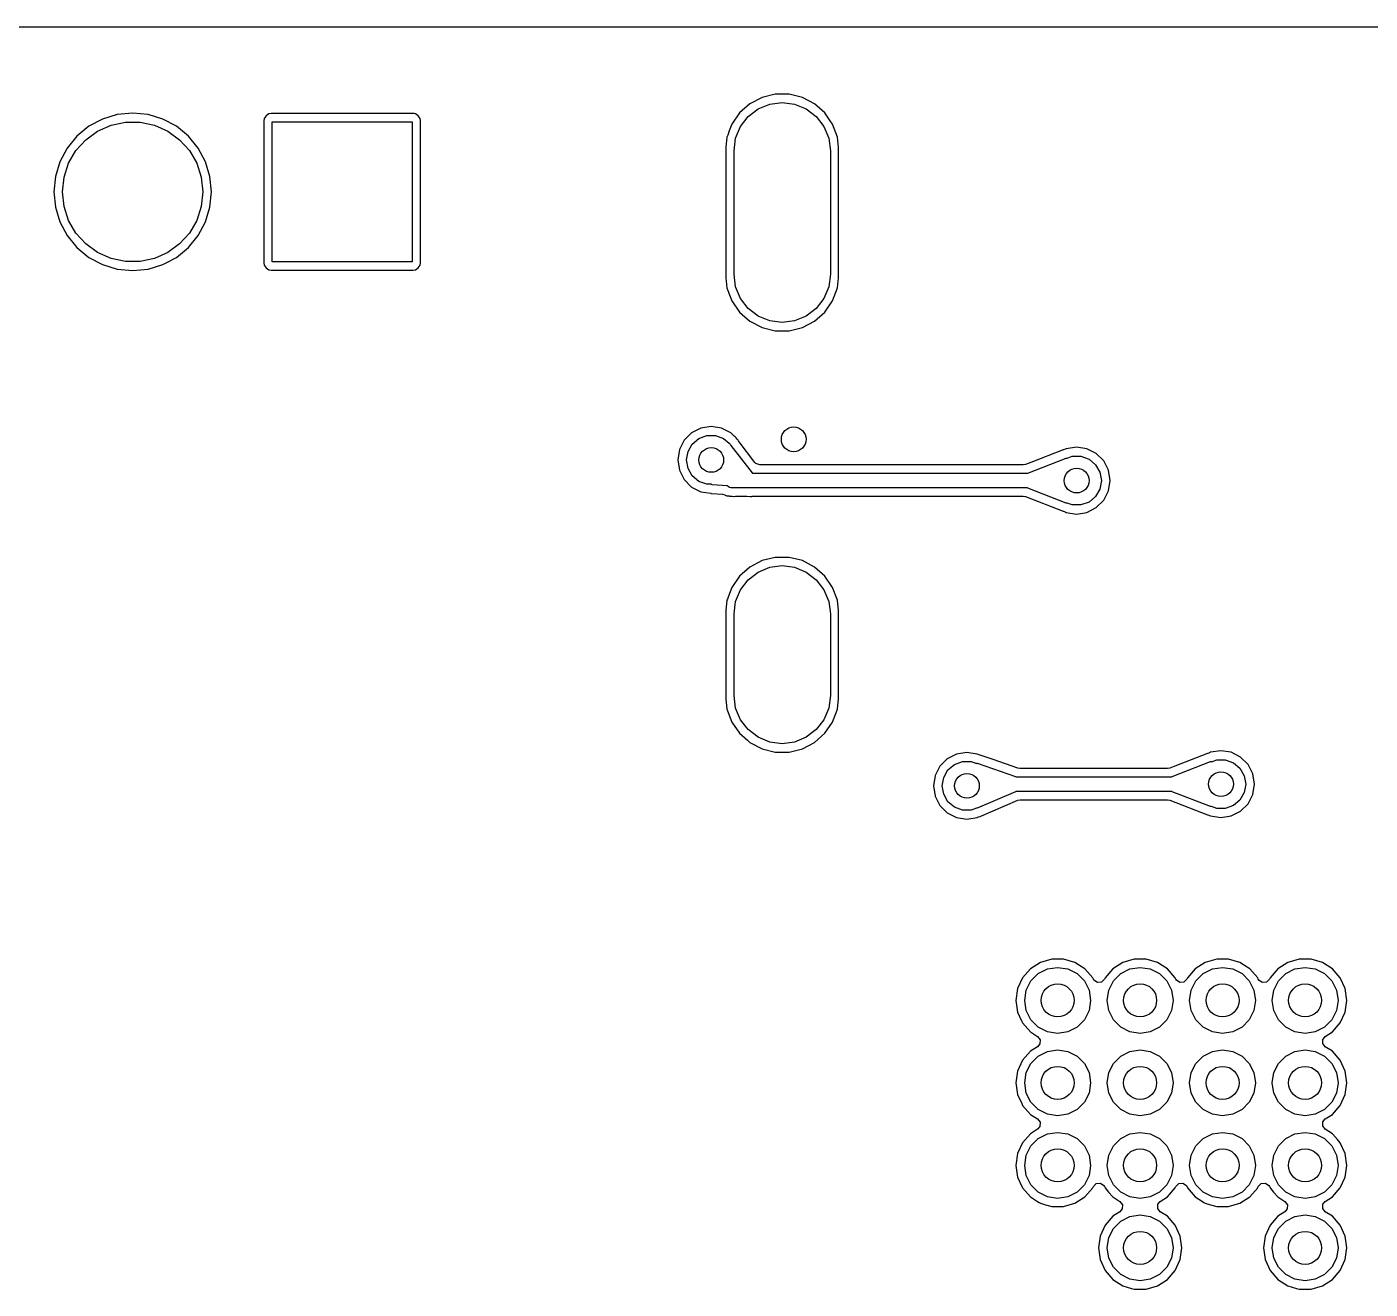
# Model space of a CAD drawing. Extents: x 107 to 211, y -135 to -72.
# Drawn here: x 182.7 to 198.99, y -86.8 to -71.5 of the extents above; entities that cross this region are included whole.
import ezdxf

# ---------------------------------------------------------------- set-up
doc = ezdxf.new("R2010")
doc.units = 0
doc.layers.add('BLACK', color=7, linetype='CONTINUOUS')

msp = doc.modelspace()

# ---------------------------------------------------------------- linework, layer by layer
at = {"layer": 'BLACK', "linetype": 'CONTINUOUS'}
for p, q in [((110.750911, -71.5005), (207.249089, -71.5005)), ((191.468185, -72.433763), (191.343727, -72.544022)), ((191.61541, -72.356494), (191.468185, -72.433763)), ((191.567896, -72.495468), (191.708794, -72.437106)), ((191.615412, -72.356493), (191.61541, -72.356494)), ((191.615415, -72.356492), (191.615412, -72.356493)), ((191.776858, -72.3167), (191.615415, -72.356492)), ((191.708794, -72.437106), (191.859996, -72.4172)), ((191.943134, -72.3167), (191.776858, -72.3167)), ((191.859996, -72.4172), (192.011198, -72.437106)), ((192.104577, -72.356492), (191.943134, -72.3167)), ((192.011198, -72.437106), (192.152096, -72.495468)), ((192.10458, -72.356493), (192.104577, -72.356492)), ((192.104581, -72.356494), (192.10458, -72.356493)), ((192.251806, -72.433763), (192.104581, -72.356494)), ((192.376264, -72.544022), (192.251806, -72.433763)), ((183.619494, -72.617605), (183.454382, -72.705859)), ((183.798667, -72.563253), (183.619494, -72.617605)), ((183.985, -72.544901), (183.798667, -72.563253)), ((184.171332, -72.563253), (183.985, -72.544901)), ((184.350505, -72.617605), (184.171332, -72.563253)), ((184.515617, -72.705859), (184.350505, -72.617605)), ((185.58033, -72.610788), (185.5745, -72.640102)), ((185.580331, -72.610786), (185.58033, -72.610788)), ((185.602542, -72.577543), (185.580331, -72.610786)), ((185.602545, -72.57754), (185.602542, -72.577543)), ((185.635784, -72.555331), (185.602545, -72.57754)), ((185.665102, -72.5495), (185.635784, -72.555331)), ((187.384897, -72.5495), (185.665102, -72.5495)), ((187.384899, -72.5495), (187.384897, -72.5495)), ((187.396559, -72.551819), (187.384899, -72.5495)), ((187.414211, -72.55533), (187.396559, -72.551819)), ((187.414213, -72.555331), (187.414211, -72.55533)), ((187.447456, -72.577542), (187.414213, -72.555331)), ((187.447459, -72.577545), (187.447456, -72.577542)), ((187.469668, -72.610784), (187.447459, -72.577545)), ((187.469668, -72.610786), (187.469668, -72.610784)), ((187.469669, -72.610787), (187.469668, -72.610786)), ((187.475499, -72.640102), (187.469669, -72.610787)), ((191.343727, -72.544022), (191.24927, -72.680867)), ((191.354064, -72.7093), (191.446904, -72.588308)), ((191.446904, -72.588308), (191.567896, -72.495468)), ((192.152096, -72.495468), (192.273088, -72.588308)), ((192.273088, -72.588308), (192.365928, -72.7093)), ((192.442582, -72.640101), (192.376264, -72.544022)), ((183.454373, -72.705865), (183.309643, -72.824643)), ((183.416239, -72.868327), (183.56, -72.763878)), ((183.454382, -72.705859), (183.454373, -72.705865)), ((183.56, -72.763878), (183.722336, -72.691602)), ((183.722336, -72.691602), (183.896151, -72.654656)), ((183.896151, -72.654656), (184.073849, -72.654656)), ((184.073849, -72.654656), (184.247664, -72.691602)), ((184.247664, -72.691602), (184.41, -72.763878)), ((184.41, -72.763878), (184.553761, -72.868327)), ((184.515622, -72.705862), (184.515617, -72.705859)), ((184.515625, -72.705864), (184.515622, -72.705862)), ((184.660357, -72.824643), (184.515625, -72.705864)), ((185.5745, -72.640102), (185.5745, -74.359897)), ((185.675, -74.35), (185.675, -72.65)), ((185.675, -72.65), (187.375, -72.65)), ((187.375, -72.65), (187.375, -74.35)), ((187.4755, -74.359899), (187.475499, -72.640102)), ((191.218631, -72.761657), (191.199776, -72.811376)), ((191.24927, -72.680867), (191.218631, -72.761657)), ((191.295702, -72.850198), (191.354064, -72.7093)), ((192.365928, -72.7093), (192.42429, -72.850198)), ((192.470721, -72.680867), (192.442582, -72.640101)), ((192.529683, -72.836337), (192.470721, -72.680867)), ((183.309643, -72.824643), (183.190865, -72.969373)), ((183.297336, -73.000383), (183.416239, -72.868327)), ((184.553761, -72.868327), (184.672664, -73.000383)), ((184.779136, -72.969375), (184.660357, -72.824643)), ((191.190307, -72.836346), (191.175296, -72.959974)), ((191.175296, -72.959974), (191.175296, -74.541425)), ((191.19031, -72.836335), (191.190307, -72.836346)), ((191.199776, -72.811376), (191.19031, -72.836335)), ((191.275796, -73.0014), (191.295702, -72.850198)), ((192.42429, -72.850198), (192.444196, -73.0014)), ((192.544696, -72.959982), (192.529683, -72.836337)), ((192.544696, -74.541418), (192.544696, -72.959982)), ((183.190859, -72.969382), (183.102605, -73.134494)), ((183.190865, -72.969373), (183.190859, -72.969382)), ((183.208486, -73.154274), (183.297336, -73.000383)), ((184.672664, -73.000383), (184.761514, -73.154274)), ((184.779138, -72.96938), (184.779136, -72.969375)), ((184.77914, -72.969382), (184.779138, -72.96938)), ((184.867394, -73.134494), (184.77914, -72.969382)), ((191.275796, -74.5), (191.275796, -73.0014)), ((192.444196, -73.0014), (192.444196, -74.5)), ((183.102605, -73.134494), (183.048253, -73.313667)), ((183.153575, -73.323275), (183.208486, -73.154274)), ((184.761514, -73.154274), (184.816425, -73.323275)), ((184.867394, -73.134496), (184.867394, -73.134494)), ((184.867396, -73.134499), (184.867394, -73.134496)), ((184.921747, -73.313669), (184.867396, -73.134499)), ((183.048253, -73.313667), (183.029901, -73.5)), ((183.135, -73.5), (183.153575, -73.323275)), ((184.816425, -73.323275), (184.835, -73.5)), ((184.940099, -73.5), (184.921747, -73.313669)), ((183.029901, -73.5), (183.048253, -73.686332)), ((183.153575, -73.676725), (183.135, -73.5)), ((184.835, -73.5), (184.816425, -73.676725)), ((184.921747, -73.686331), (184.940099, -73.5)), ((183.048253, -73.686332), (183.102605, -73.865505)), ((183.208486, -73.845726), (183.153575, -73.676725)), ((184.816425, -73.676725), (184.761514, -73.845726)), ((184.867396, -73.865501), (184.921747, -73.686331)), ((183.102605, -73.865505), (183.190859, -74.030617)), ((183.297336, -73.999617), (183.208486, -73.845726)), ((184.761514, -73.845726), (184.672664, -73.999617)), ((184.779136, -74.030625), (184.867396, -73.865501)), ((183.190859, -74.030617), (183.190862, -74.030622)), ((183.190862, -74.030622), (183.190864, -74.030625)), ((183.190864, -74.030625), (183.309643, -74.175357)), ((183.416239, -74.131673), (183.297336, -73.999617)), ((184.672664, -73.999617), (184.553761, -74.131673)), ((184.660357, -74.175357), (184.779136, -74.030625)), ((183.309643, -74.175357), (183.454375, -74.294136)), ((183.56, -74.236122), (183.416239, -74.131673)), ((183.722336, -74.308398), (183.56, -74.236122)), ((184.41, -74.236122), (184.247664, -74.308398)), ((184.553761, -74.131673), (184.41, -74.236122)), ((184.515625, -74.294136), (184.660357, -74.175357)), ((183.454375, -74.294136), (183.45438, -74.294138)), ((183.45438, -74.294138), (183.454382, -74.29414)), ((183.454382, -74.29414), (183.619494, -74.382394)), ((183.619494, -74.382394), (183.619496, -74.382394)), ((183.619496, -74.382394), (183.619499, -74.382396)), ((183.619499, -74.382396), (183.798669, -74.436747)), ((183.896151, -74.345344), (183.722336, -74.308398)), ((184.073849, -74.345344), (183.896151, -74.345344)), ((184.247664, -74.308398), (184.073849, -74.345344)), ((184.171331, -74.436747), (184.350501, -74.382396)), ((184.350501, -74.382396), (184.392594, -74.359897)), ((184.392594, -74.359897), (184.515625, -74.294136)), ((185.5745, -74.359897), (185.580331, -74.389215)), ((185.580331, -74.389215), (185.60254, -74.422454)), ((185.60254, -74.422454), (185.602542, -74.422456)), ((185.602542, -74.422456), (185.602543, -74.422457)), ((185.602543, -74.422457), (185.635787, -74.444669)), ((187.375, -74.35), (185.675, -74.35)), ((187.414215, -74.444668), (187.447454, -74.422459)), ((187.447453, -74.422459), (187.447457, -74.422457)), ((187.447454, -74.422459), (187.447453, -74.422459)), ((187.447457, -74.422457), (187.469669, -74.389213)), ((187.469669, -74.389213), (187.4755, -74.359899)), ((183.798669, -74.436747), (183.985, -74.455099)), ((183.985, -74.455099), (184.171331, -74.436747)), ((185.635787, -74.444669), (185.665101, -74.4505)), ((185.665101, -74.4505), (187.384898, -74.450499)), ((187.384898, -74.450499), (187.414213, -74.444669)), ((187.414213, -74.444669), (187.414214, -74.444668)), ((187.414214, -74.444668), (187.414215, -74.444668)), ((191.175296, -74.541425), (191.190307, -74.665053)), ((191.295702, -74.651202), (191.275796, -74.5)), ((192.444196, -74.5), (192.42429, -74.651202)), ((192.529683, -74.665063), (192.544695, -74.541425)), ((192.544695, -74.541425), (192.544696, -74.541418)), ((191.190307, -74.665053), (191.190308, -74.665058)), ((191.190308, -74.665058), (191.190309, -74.665063)), ((191.190309, -74.665063), (191.202246, -74.696537)), ((191.202246, -74.696537), (191.24927, -74.820532)), ((191.354064, -74.7921), (191.295702, -74.651202)), ((192.42429, -74.651202), (192.365928, -74.7921)), ((192.470721, -74.820533), (192.529683, -74.665063)), ((191.24927, -74.820532), (191.343727, -74.957377)), ((191.446904, -74.913092), (191.354064, -74.7921)), ((191.567896, -75.005932), (191.446904, -74.913092)), ((192.273088, -74.913092), (192.152096, -75.005932)), ((192.365928, -74.7921), (192.273088, -74.913092)), ((192.376266, -74.957375), (192.470721, -74.820533)), ((191.343727, -74.957377), (191.466056, -75.06575)), ((191.466056, -75.06575), (191.468185, -75.067636)), ((191.468185, -75.067636), (191.615415, -75.144908)), ((191.708794, -75.064294), (191.567896, -75.005932)), ((191.859996, -75.0842), (191.708794, -75.064294)), ((192.011198, -75.064294), (191.859996, -75.0842)), ((192.152096, -75.005932), (192.011198, -75.064294)), ((192.104577, -75.144908), (192.251807, -75.067636)), ((192.251807, -75.067636), (192.376266, -74.957375)), ((191.615415, -75.144908), (191.776858, -75.1847)), ((191.776858, -75.1847), (191.776862, -75.1847)), ((191.776862, -75.1847), (191.94313, -75.1847)), ((191.94313, -75.1847), (191.943134, -75.1847)), ((191.943134, -75.1847), (192.104577, -75.144908)), ((190.874698, -76.364353), (190.761656, -76.421951)), ((191, -76.344508), (190.874698, -76.364353)), ((191.125301, -76.364353), (191, -76.344508)), ((191.125302, -76.364353), (191.125301, -76.364353)), ((191.125304, -76.364354), (191.125302, -76.364353)), ((191.238342, -76.42195), (191.125304, -76.364354)), ((190.671951, -76.511656), (190.614353, -76.624698)), ((190.761656, -76.421951), (190.671951, -76.511656)), ((190.770187, -76.557164), (190.85, -76.490192)), ((190.85, -76.490192), (190.947906, -76.454558)), ((190.947906, -76.454558), (191.052094, -76.454558)), ((191.052094, -76.454558), (191.15, -76.490192)), ((191.15, -76.490192), (191.216986, -76.546401)), ((191.216986, -76.546401), (191.219212, -76.547329)), ((191.238343, -76.421951), (191.238342, -76.42195)), ((191.279003, -76.462611), (191.238343, -76.421951)), ((191.288055, -76.470313), (191.279003, -76.462611)), ((191.296815, -76.476628), (191.288055, -76.470313)), ((191.298761, -76.478031), (191.296815, -76.476628)), ((191.300912, -76.480501), (191.298761, -76.478031)), ((191.3031, -76.483185), (191.300912, -76.480501)), ((191.312853, -76.495989), (191.3031, -76.483185)), ((191.316124, -76.499731), (191.312853, -76.495989)), ((191.328048, -76.511656), (191.316124, -76.499731)), ((191.32805, -76.511658), (191.328048, -76.511656)), ((191.331608, -76.518642), (191.32805, -76.511658)), ((191.338673, -76.529884), (191.331608, -76.518642)), ((191.530302, -76.781442), (191.338673, -76.529884)), ((190.614353, -76.624698), (190.594508, -76.75)), ((190.7, -76.75), (190.718092, -76.647394)), ((190.718092, -76.647394), (190.770187, -76.557164)), ((191.219212, -76.547329), (191.220226, -76.548493)), ((191.220226, -76.548493), (191.221548, -76.550229)), ((191.221548, -76.550229), (191.229813, -76.557164)), ((191.229813, -76.557164), (191.239148, -76.573333)), ((191.239148, -76.573333), (191.494054, -76.907958)), ((195.266398, -76.628606), (194.875084, -76.780442)), ((195.2664, -76.628605), (195.266398, -76.628606)), ((195.266402, -76.628605), (195.2664, -76.628605)), ((195.271237, -76.627756), (195.266402, -76.628605)), ((195.292025, -76.620808), (195.271237, -76.627756)), ((195.304692, -76.614354), (195.292025, -76.620808)), ((195.429998, -76.594508), (195.304692, -76.614354)), ((195.314113, -76.727775), (195.377904, -76.704558)), ((195.377904, -76.704558), (195.482092, -76.704558)), ((195.555299, -76.614353), (195.429998, -76.594508)), ((195.482092, -76.704558), (195.579998, -76.740192)), ((195.5553, -76.614353), (195.555299, -76.614353)), ((195.555302, -76.614354), (195.5553, -76.614353)), ((195.66834, -76.67195), (195.555302, -76.614354)), ((195.758048, -76.761658), (195.66834, -76.67195)), ((190.594508, -76.75), (190.614353, -76.875301)), ((190.718092, -76.852606), (190.7, -76.75)), ((190.770187, -76.942836), (190.718092, -76.852606)), ((191.541602, -76.793287), (191.530302, -76.781442)), ((191.589168, -76.8106), (191.541602, -76.793287)), ((194.783506, -76.8106), (191.589168, -76.8106)), ((194.810275, -76.805589), (194.783506, -76.8106)), ((194.875084, -76.780442), (194.810275, -76.805589)), ((194.837464, -76.908202), (195.304561, -76.726961)), ((195.304561, -76.726961), (195.313513, -76.727163)), ((195.313513, -76.727163), (195.314113, -76.727775)), ((195.579998, -76.740192), (195.659811, -76.807164)), ((195.659811, -76.807164), (195.711906, -76.897394)), ((195.815644, -76.874696), (195.758048, -76.761658)), ((190.614353, -76.875301), (190.614353, -76.875302)), ((190.614353, -76.875302), (190.614354, -76.875304)), ((190.614354, -76.875304), (190.67195, -76.988342)), ((190.67195, -76.988342), (190.761658, -77.07805)), ((190.85, -77.009808), (190.770187, -76.942836)), ((190.947906, -77.045442), (190.85, -77.009808)), ((191.494054, -76.907958), (191.495114, -76.9111)), ((191.495114, -76.9111), (194.833316, -76.9111)), ((194.833316, -76.9111), (194.833425, -76.910837)), ((194.833425, -76.910837), (194.837464, -76.908202)), ((195.711906, -76.897394), (195.729998, -77)), ((195.729998, -77), (195.711906, -77.102606)), ((195.83549, -77), (195.815644, -76.874696)), ((195.815644, -77.125304), (195.83549, -77)), ((190.761658, -77.07805), (190.874696, -77.135646)), ((190.874696, -77.135646), (190.992942, -77.154374)), ((191.002274, -77.045442), (190.947906, -77.045442)), ((190.992942, -77.154374), (190.999318, -77.155384)), ((190.999318, -77.155384), (191.000927, -77.155737)), ((191.000927, -77.155737), (191.002503, -77.156018)), ((191.00277, -77.04678), (191.002274, -77.045442)), ((191.002503, -77.156018), (191.002509, -77.15602)), ((191.002509, -77.15602), (191.136442, -77.166514)), ((191.01075, -77.050842), (191.00277, -77.04678)), ((191.19178, -77.065026), (191.01075, -77.050842)), ((191.136442, -77.166514), (191.16277, -77.173617)), ((191.16277, -77.173617), (191.169822, -77.177013)), ((191.169822, -77.177013), (191.181527, -77.18186)), ((191.181527, -77.18186), (191.185833, -77.183367)), ((191.185833, -77.183367), (191.185836, -77.183369)), ((191.185836, -77.183369), (191.216162, -77.186785)), ((191.204725, -77.071062), (191.19178, -77.065026)), ((191.219594, -77.083539), (191.204725, -77.071062)), ((191.216162, -77.186785), (191.220241, -77.187478)), ((191.23871, -77.086909), (191.219594, -77.083539)), ((191.220241, -77.187478), (191.226709, -77.188955)), ((191.226709, -77.188955), (191.228658, -77.1894)), ((191.228658, -77.1894), (191.228659, -77.1894)), ((191.228659, -77.1894), (191.237283, -77.1894)), ((191.237283, -77.1894), (191.241428, -77.189633)), ((191.242252, -77.088561), (191.23871, -77.086909)), ((191.241428, -77.189633), (191.252598, -77.190891)), ((191.244563, -77.087941), (191.242252, -77.088561)), ((191.25, -77.0889), (191.244563, -77.087941)), ((194.834435, -77.0889), (191.25, -77.0889)), ((191.252598, -77.190891), (191.271751, -77.193049)), ((191.271751, -77.193049), (191.271756, -77.193047)), ((191.271756, -77.193047), (191.276288, -77.192537)), ((191.276288, -77.192537), (191.294752, -77.1894)), ((191.294752, -77.1894), (191.427062, -77.1894)), ((191.427062, -77.1894), (191.429953, -77.189513)), ((191.429953, -77.189513), (191.477634, -77.193249)), ((191.477634, -77.193249), (191.480595, -77.193365)), ((191.480595, -77.193365), (191.492737, -77.191196)), ((191.492737, -77.191196), (191.496351, -77.190552)), ((191.496351, -77.190552), (191.509356, -77.1894)), ((191.509356, -77.1894), (194.78351, -77.1894)), ((194.78351, -77.1894), (194.810277, -77.19441)), ((194.810277, -77.19441), (195.266397, -77.371393)), ((194.837466, -77.091797), (194.834435, -77.0889)), ((195.304561, -77.273038), (194.837466, -77.091797)), ((195.659811, -77.192836), (195.579998, -77.259808)), ((195.711906, -77.102606), (195.659811, -77.192836)), ((195.758048, -77.238342), (195.815644, -77.125304)), ((195.313237, -77.272953), (195.304561, -77.273038)), ((195.314008, -77.272186), (195.313237, -77.272953)), ((195.377904, -77.295442), (195.314008, -77.272186)), ((195.482092, -77.295442), (195.377904, -77.295442)), ((195.579998, -77.259808), (195.482092, -77.295442)), ((195.555302, -77.385646), (195.66834, -77.32805)), ((195.66834, -77.32805), (195.758048, -77.238342)), ((195.266397, -77.371393), (195.2664, -77.371393)), ((195.2664, -77.371393), (195.266404, -77.371395)), ((195.266404, -77.371395), (195.271787, -77.372375)), ((195.271787, -77.372375), (195.292132, -77.379245)), ((195.292132, -77.379245), (195.304694, -77.385646)), ((195.304694, -77.385646), (195.429998, -77.405492)), ((195.429998, -77.405492), (195.555302, -77.385646)), ((191.61541, -77.970494), (191.468185, -78.047763)), ((191.615412, -77.970493), (191.61541, -77.970494)), ((191.615415, -77.970492), (191.615412, -77.970493)), ((191.776858, -77.9307), (191.615415, -77.970492)), ((191.943134, -77.9307), (191.776858, -77.9307)), ((192.104577, -77.970492), (191.943134, -77.9307)), ((192.10458, -77.970493), (192.104577, -77.970492)), ((192.104581, -77.970494), (192.10458, -77.970493)), ((192.251806, -78.047763), (192.104581, -77.970494)), ((191.343727, -78.158022), (191.24927, -78.294867)), ((191.468185, -78.047763), (191.343727, -78.158022)), ((191.446904, -78.202308), (191.567896, -78.109468)), ((191.567896, -78.109468), (191.708794, -78.051106)), ((191.708794, -78.051106), (191.859996, -78.0312)), ((191.859996, -78.0312), (192.011198, -78.051106)), ((192.011198, -78.051106), (192.152096, -78.109468)), ((192.152096, -78.109468), (192.273088, -78.202308)), ((192.376264, -78.158022), (192.251806, -78.047763)), ((192.376266, -78.158025), (192.376264, -78.158022)), ((192.470721, -78.294867), (192.376266, -78.158025)), ((191.24927, -78.294867), (191.20932, -78.400209)), ((191.295702, -78.464198), (191.354064, -78.3233)), ((191.354064, -78.3233), (191.446904, -78.202308)), ((192.273088, -78.202308), (192.365928, -78.3233)), ((192.365928, -78.3233), (192.42429, -78.464198)), ((192.529683, -78.450337), (192.470721, -78.294867)), ((191.190307, -78.450346), (191.175296, -78.573974)), ((191.19031, -78.450335), (191.190307, -78.450346)), ((191.195161, -78.437545), (191.19031, -78.450335)), ((191.20932, -78.400209), (191.195161, -78.437545)), ((191.275796, -78.6154), (191.295702, -78.464198)), ((192.42429, -78.464198), (192.444196, -78.6154)), ((192.544696, -78.573982), (192.529683, -78.450337)), ((191.175296, -78.573974), (191.175296, -79.647425)), ((191.275796, -79.606), (191.275796, -78.6154)), ((192.444196, -78.6154), (192.444196, -79.606)), ((192.544696, -79.647418), (192.544696, -78.573982)), ((191.295702, -79.757202), (191.275796, -79.606)), ((192.444196, -79.606), (192.42429, -79.757202)), ((191.175296, -79.647425), (191.190307, -79.771053)), ((191.190307, -79.771053), (191.190308, -79.771058)), ((191.190308, -79.771058), (191.190309, -79.771063)), ((191.190309, -79.771063), (191.205649, -79.811511)), ((191.354064, -79.8981), (191.295702, -79.757202)), ((192.42429, -79.757202), (192.365928, -79.8981)), ((192.470721, -79.926533), (192.529683, -79.771063)), ((192.529683, -79.771063), (192.544695, -79.647425)), ((192.544695, -79.647425), (192.544696, -79.647418)), ((191.205649, -79.811511), (191.24927, -79.926532)), ((191.24927, -79.926532), (191.343727, -80.063377)), ((191.446904, -80.019092), (191.354064, -79.8981)), ((192.365928, -79.8981), (192.273088, -80.019092)), ((192.376266, -80.063375), (192.470721, -79.926533)), ((191.343727, -80.063377), (191.437542, -80.146489)), ((191.567896, -80.111932), (191.446904, -80.019092)), ((191.708794, -80.170294), (191.567896, -80.111932)), ((192.152096, -80.111932), (192.011198, -80.170294)), ((192.273088, -80.019092), (192.152096, -80.111932)), ((192.251807, -80.173636), (192.376266, -80.063375)), ((191.437542, -80.146489), (191.468185, -80.173636)), ((191.468185, -80.173636), (191.615415, -80.250908)), ((191.615415, -80.250908), (191.776858, -80.2907)), ((191.859996, -80.1902), (191.708794, -80.170294)), ((191.776858, -80.2907), (191.776862, -80.2907)), ((191.776862, -80.2907), (191.94313, -80.2907)), ((192.011198, -80.170294), (191.859996, -80.1902)), ((191.94313, -80.2907), (191.943134, -80.2907)), ((191.943134, -80.2907), (192.104577, -80.250908)), ((192.104577, -80.250908), (192.251807, -80.173636)), ((197.179998, -80.273908), (197.054692, -80.293754)), ((197.305299, -80.293753), (197.179998, -80.273908)), ((193.861656, -80.371951), (193.771951, -80.461656)), ((193.974698, -80.314353), (193.861656, -80.371951)), ((193.870187, -80.507164), (193.95, -80.440192)), ((193.95, -80.440192), (194.047906, -80.404558)), ((194.1, -80.294508), (193.974698, -80.314353)), ((194.047906, -80.404558), (194.152094, -80.404558)), ((194.225303, -80.314353), (194.1, -80.294508)), ((194.152094, -80.404558), (194.215832, -80.427756)), ((194.215832, -80.427756), (194.216911, -80.426685)), ((194.216911, -80.426685), (194.225203, -80.42646)), ((194.225203, -80.42646), (194.688052, -80.587764)), ((194.234825, -80.319205), (194.225303, -80.314353)), ((194.257049, -80.32639), (194.234825, -80.319205)), ((194.259913, -80.326835), (194.257049, -80.32639)), ((194.259926, -80.326838), (194.259913, -80.326835)), ((194.417864, -80.38188), (194.259926, -80.326838)), ((194.716277, -80.485878), (194.417864, -80.38188)), ((196.587464, -80.587602), (197.054561, -80.406361)), ((197.016398, -80.308006), (196.620409, -80.461656)), ((197.0164, -80.308005), (197.016398, -80.308006)), ((197.016402, -80.308005), (197.0164, -80.308005)), ((197.021237, -80.307156), (197.016402, -80.308005)), ((197.042025, -80.300208), (197.021237, -80.307156)), ((197.054692, -80.293754), (197.042025, -80.300208)), ((197.054561, -80.406361), (197.063513, -80.406563)), ((197.063513, -80.406563), (197.064113, -80.407175)), ((197.064113, -80.407175), (197.127904, -80.383958)), ((197.127904, -80.383958), (197.232092, -80.383958)), ((197.232092, -80.383958), (197.329998, -80.419592)), ((197.3053, -80.293753), (197.305299, -80.293753)), ((197.305302, -80.293754), (197.3053, -80.293753)), ((197.41834, -80.35135), (197.305302, -80.293754)), ((197.329998, -80.419592), (197.409811, -80.486564)), ((197.508048, -80.441058), (197.41834, -80.35135)), ((197.565644, -80.554096), (197.508048, -80.441058)), ((193.714353, -80.574698), (193.694508, -80.7)), ((193.771951, -80.461656), (193.714353, -80.574698)), ((193.8, -80.7), (193.818092, -80.597394)), ((193.818092, -80.597394), (193.870187, -80.507164)), ((194.688052, -80.587764), (194.691122, -80.5905)), ((194.691122, -80.5905), (196.583316, -80.5905)), ((194.74063, -80.49), (194.716277, -80.485878)), ((196.533506, -80.49), (194.74063, -80.49)), ((196.560275, -80.484989), (196.533506, -80.49)), ((196.620409, -80.461656), (196.560275, -80.484989)), ((196.583316, -80.5905), (196.583425, -80.590237)), ((196.583425, -80.590237), (196.587464, -80.587602)), ((197.409811, -80.486564), (197.461906, -80.576794)), ((197.461906, -80.576794), (197.479998, -80.6794)), ((197.58549, -80.6794), (197.565644, -80.554096)), ((193.694508, -80.7), (193.714353, -80.825301)), ((193.818092, -80.802606), (193.8, -80.7)), ((194.688861, -80.771356), (194.225686, -80.972439)), ((194.692475, -80.768897), (194.688861, -80.771356)), ((194.692722, -80.7683), (194.692475, -80.768897)), ((196.584435, -80.7683), (194.692722, -80.7683)), ((196.587466, -80.771197), (196.584435, -80.7683)), ((197.054561, -80.952438), (196.587466, -80.771197)), ((197.479998, -80.6794), (197.461906, -80.782006)), ((197.565644, -80.804704), (197.58549, -80.6794)), ((193.714353, -80.825301), (193.714353, -80.825302)), ((193.714353, -80.825302), (193.714354, -80.825304)), ((193.714354, -80.825304), (193.77195, -80.938342)), ((193.77195, -80.938342), (193.861658, -81.02805)), ((193.870187, -80.892836), (193.818092, -80.802606)), ((193.95, -80.959808), (193.870187, -80.892836)), ((194.267699, -81.069213), (194.715232, -80.874921)), ((194.715232, -80.874921), (194.744701, -80.8688)), ((194.744701, -80.8688), (196.53351, -80.8688)), ((196.53351, -80.8688), (196.560277, -80.87381)), ((196.560277, -80.87381), (197.016397, -81.050793)), ((197.329998, -80.939208), (197.232092, -80.974842)), ((197.409811, -80.872236), (197.329998, -80.939208)), ((197.461906, -80.782006), (197.409811, -80.872236)), ((197.41834, -81.00745), (197.508048, -80.917742)), ((197.508048, -80.917742), (197.565644, -80.804704)), ((193.861658, -81.02805), (193.974696, -81.085646)), ((194.047906, -80.995442), (193.95, -80.959808)), ((193.974696, -81.085646), (194.1, -81.105492)), ((194.152094, -80.995442), (194.047906, -80.995442)), ((194.1, -81.105492), (194.225304, -81.085646)), ((194.216226, -80.9721), (194.152094, -80.995442)), ((194.216733, -80.97259), (194.216226, -80.9721)), ((194.225686, -80.972439), (194.216733, -80.97259)), ((194.225304, -81.085646), (194.241503, -81.07739)), ((194.241503, -81.07739), (194.259446, -81.070999)), ((194.259446, -81.070999), (194.267699, -81.069213)), ((197.016397, -81.050793), (197.0164, -81.050793)), ((197.0164, -81.050793), (197.016404, -81.050795)), ((197.016404, -81.050795), (197.021787, -81.051775)), ((197.021787, -81.051775), (197.042132, -81.058645)), ((197.042132, -81.058645), (197.054694, -81.065046)), ((197.063237, -80.952353), (197.054561, -80.952438)), ((197.054694, -81.065046), (197.179998, -81.084892)), ((197.064008, -80.951586), (197.063237, -80.952353)), ((197.127904, -80.974842), (197.064008, -80.951586)), ((197.232092, -80.974842), (197.127904, -80.974842)), ((197.179998, -81.084892), (197.305302, -81.065046)), ((197.305302, -81.065046), (197.41834, -81.00745)), ((194.989945, -82.840047), (194.868875, -82.917855)), ((194.989949, -82.840046), (194.989945, -82.840047)), ((195.128036, -82.7995), (194.989949, -82.840046)), ((195.128039, -82.7995), (195.128036, -82.7995)), ((195.271961, -82.7995), (195.128039, -82.7995)), ((195.271964, -82.7995), (195.271961, -82.7995)), ((195.41005, -82.840046), (195.271964, -82.7995)), ((195.410054, -82.840047), (195.41005, -82.840046)), ((195.465787, -82.875865), (195.410054, -82.840047)), ((195.531128, -82.917857), (195.465787, -82.875865)), ((195.989945, -82.840047), (195.868875, -82.917855)), ((195.989949, -82.840046), (195.989945, -82.840047)), ((196.128036, -82.7995), (195.989949, -82.840046)), ((196.128039, -82.7995), (196.128036, -82.7995)), ((196.271961, -82.7995), (196.128039, -82.7995)), ((196.271964, -82.7995), (196.271961, -82.7995)), ((196.41005, -82.840046), (196.271964, -82.7995)), ((196.410054, -82.840047), (196.41005, -82.840046)), ((196.465787, -82.875865), (196.410054, -82.840047)), ((196.531128, -82.917857), (196.465787, -82.875865)), ((196.989945, -82.840047), (196.868875, -82.917855)), ((196.989949, -82.840046), (196.989945, -82.840047)), ((197.128036, -82.7995), (196.989949, -82.840046)), ((197.128039, -82.7995), (197.128036, -82.7995)), ((197.271961, -82.7995), (197.128039, -82.7995)), ((197.271964, -82.7995), (197.271961, -82.7995)), ((197.41005, -82.840046), (197.271964, -82.7995)), ((197.410054, -82.840047), (197.41005, -82.840046)), ((197.465787, -82.875865), (197.410054, -82.840047)), ((197.531128, -82.917857), (197.465787, -82.875865)), ((197.989945, -82.840047), (197.868875, -82.917855)), ((197.989949, -82.840046), (197.989945, -82.840047)), ((198.128036, -82.7995), (197.989949, -82.840046)), ((198.128039, -82.7995), (198.128036, -82.7995)), ((198.271961, -82.7995), (198.128039, -82.7995)), ((198.271964, -82.7995), (198.271961, -82.7995)), ((198.41005, -82.840046), (198.271964, -82.7995)), ((198.410054, -82.840047), (198.41005, -82.840046)), ((198.465787, -82.875865), (198.410054, -82.840047)), ((198.531128, -82.917857), (198.465787, -82.875865)), ((194.774623, -83.026626), (194.714834, -83.157545)), ((194.868868, -82.91786), (194.774623, -83.026626)), ((194.868875, -82.917855), (194.868868, -82.91786)), ((194.876393, -83.064886), (194.964886, -82.976393)), ((194.964886, -82.976393), (195.076393, -82.919577)), ((195.076393, -82.919577), (195.2, -82.9)), ((195.2, -82.9), (195.323607, -82.919577)), ((195.323607, -82.919577), (195.435114, -82.976393)), ((195.435114, -82.976393), (195.523607, -83.064886)), ((195.531129, -82.917859), (195.531128, -82.917857)), ((195.531131, -82.91786), (195.531129, -82.917859)), ((195.625377, -83.026627), (195.531131, -82.91786)), ((195.632688, -83.042635), (195.625377, -83.026627)), ((195.639721, -83.054816), (195.632688, -83.042635)), ((195.681414, -83.083521), (195.639721, -83.054816)), ((195.767312, -83.042635), (195.731804, -83.07871)), ((195.774622, -83.026627), (195.767312, -83.042635)), ((195.868868, -82.91786), (195.774622, -83.026627)), ((195.868875, -82.917855), (195.868868, -82.91786)), ((195.876393, -83.064886), (195.964886, -82.976393)), ((195.964886, -82.976393), (196.076393, -82.919577)), ((196.076393, -82.919577), (196.2, -82.9)), ((196.2, -82.9), (196.323607, -82.919577)), ((196.323607, -82.919577), (196.435114, -82.976393)), ((196.435114, -82.976393), (196.523607, -83.064886)), ((196.531129, -82.917859), (196.531128, -82.917857)), ((196.531131, -82.91786), (196.531129, -82.917859)), ((196.625377, -83.026627), (196.531131, -82.91786)), ((196.632688, -83.042635), (196.625377, -83.026627)), ((196.639721, -83.054816), (196.632688, -83.042635)), ((196.681414, -83.083521), (196.639721, -83.054816)), ((196.767312, -83.042635), (196.731804, -83.07871)), ((196.774622, -83.026627), (196.767312, -83.042635)), ((196.868868, -82.91786), (196.774622, -83.026627)), ((196.868875, -82.917855), (196.868868, -82.91786)), ((196.876393, -83.064886), (196.964886, -82.976393)), ((196.964886, -82.976393), (197.076393, -82.919577)), ((197.076393, -82.919577), (197.2, -82.9)), ((197.2, -82.9), (197.323607, -82.919577)), ((197.323607, -82.919577), (197.435114, -82.976393)), ((197.435114, -82.976393), (197.523607, -83.064886)), ((197.531129, -82.917859), (197.531128, -82.917857)), ((197.531131, -82.91786), (197.531129, -82.917859)), ((197.625377, -83.026627), (197.531131, -82.91786)), ((197.632688, -83.042635), (197.625377, -83.026627)), ((197.639721, -83.054816), (197.632688, -83.042635)), ((197.681414, -83.083521), (197.639721, -83.054816)), ((197.767312, -83.042635), (197.731804, -83.07871)), ((197.774622, -83.026627), (197.767312, -83.042635)), ((197.868868, -82.91786), (197.774622, -83.026627)), ((197.868875, -82.917855), (197.868868, -82.91786)), ((197.876393, -83.064886), (197.964886, -82.976393)), ((197.964886, -82.976393), (198.076393, -82.919577)), ((198.076393, -82.919577), (198.2, -82.9)), ((198.2, -82.9), (198.323607, -82.919577)), ((198.323607, -82.919577), (198.435114, -82.976393)), ((198.435114, -82.976393), (198.523607, -83.064886)), ((198.531129, -82.917859), (198.531128, -82.917857)), ((198.531131, -82.91786), (198.531129, -82.917859)), ((198.577059, -82.970865), (198.531131, -82.91786)), ((198.625377, -83.026627), (198.577059, -82.970865)), ((198.685165, -83.157543), (198.625377, -83.026627)), ((194.714834, -83.157545), (194.694353, -83.3)), ((194.8, -83.3), (194.819577, -83.176393)), ((194.819577, -83.176393), (194.876393, -83.064886)), ((195.523607, -83.064886), (195.580423, -83.176393)), ((195.580423, -83.176393), (195.6, -83.3)), ((195.731804, -83.07871), (195.681414, -83.083521)), ((195.8, -83.3), (195.819577, -83.176393)), ((195.819577, -83.176393), (195.876393, -83.064886)), ((196.523607, -83.064886), (196.580423, -83.176393)), ((196.580423, -83.176393), (196.6, -83.3)), ((196.731804, -83.07871), (196.681414, -83.083521)), ((196.8, -83.3), (196.819577, -83.176393)), ((196.819577, -83.176393), (196.876393, -83.064886)), ((197.523607, -83.064886), (197.580423, -83.176393)), ((197.580423, -83.176393), (197.6, -83.3)), ((197.731804, -83.07871), (197.681414, -83.083521)), ((197.8, -83.3), (197.819577, -83.176393)), ((197.819577, -83.176393), (197.876393, -83.064886)), ((198.523607, -83.064886), (198.580423, -83.176393)), ((198.580423, -83.176393), (198.6, -83.3)), ((198.705647, -83.3), (198.685165, -83.157543)), ((194.694353, -83.3), (194.714834, -83.442454)), ((194.819577, -83.423607), (194.8, -83.3)), ((195.6, -83.3), (195.580423, -83.423607)), ((195.819577, -83.423607), (195.8, -83.3)), ((196.6, -83.3), (196.580423, -83.423607)), ((196.819577, -83.423607), (196.8, -83.3)), ((197.6, -83.3), (197.580423, -83.423607)), ((197.819577, -83.423607), (197.8, -83.3)), ((198.6, -83.3), (198.580423, -83.423607)), ((198.685165, -83.442457), (198.705647, -83.3)), ((194.714834, -83.442454), (194.714834, -83.442455)), ((194.714834, -83.442455), (194.714835, -83.442457)), ((194.714835, -83.442457), (194.767313, -83.557366)), ((194.876393, -83.535114), (194.819577, -83.423607)), ((194.964886, -83.623607), (194.876393, -83.535114)), ((195.523607, -83.535114), (195.435114, -83.623607)), ((195.580423, -83.423607), (195.523607, -83.535114)), ((195.876393, -83.535114), (195.819577, -83.423607)), ((195.964886, -83.623607), (195.876393, -83.535114)), ((196.523607, -83.535114), (196.435114, -83.623607)), ((196.580423, -83.423607), (196.523607, -83.535114)), ((196.876393, -83.535114), (196.819577, -83.423607)), ((196.964886, -83.623607), (196.876393, -83.535114)), ((197.523607, -83.535114), (197.435114, -83.623607)), ((197.580423, -83.423607), (197.523607, -83.535114)), ((197.876393, -83.535114), (197.819577, -83.423607)), ((197.964886, -83.623607), (197.876393, -83.535114)), ((198.523607, -83.535114), (198.435114, -83.623607)), ((198.580423, -83.423607), (198.523607, -83.535114)), ((198.625377, -83.573373), (198.685165, -83.442457)), ((194.767313, -83.557366), (194.774623, -83.573373)), ((194.774623, -83.573373), (194.868868, -83.682139)), ((194.868868, -83.682139), (194.868869, -83.68214)), ((194.868869, -83.68214), (194.868872, -83.682143)), ((194.868872, -83.682143), (194.955394, -83.737747)), ((195.076393, -83.680423), (194.964886, -83.623607)), ((195.2, -83.7), (195.076393, -83.680423)), ((195.323607, -83.680423), (195.2, -83.7)), ((195.435114, -83.623607), (195.323607, -83.680423)), ((196.076393, -83.680423), (195.964886, -83.623607)), ((196.2, -83.7), (196.076393, -83.680423)), ((196.323607, -83.680423), (196.2, -83.7)), ((196.435114, -83.623607), (196.323607, -83.680423)), ((197.076393, -83.680423), (196.964886, -83.623607)), ((197.2, -83.7), (197.076393, -83.680423)), ((197.323607, -83.680423), (197.2, -83.7)), ((197.435114, -83.623607), (197.323607, -83.680423)), ((198.076393, -83.680423), (197.964886, -83.623607)), ((198.2, -83.7), (198.076393, -83.680423)), ((198.323607, -83.680423), (198.2, -83.7)), ((198.435114, -83.623607), (198.323607, -83.680423)), ((198.444606, -83.737747), (198.531128, -83.682143)), ((198.531128, -83.682143), (198.625377, -83.573373)), ((194.955394, -83.862253), (194.868872, -83.917857)), ((194.955394, -83.737747), (194.986049, -83.778028)), ((194.98364, -83.82859), (194.955394, -83.862253)), ((194.986049, -83.778028), (194.98364, -83.82859)), ((198.41395, -83.821972), (198.416359, -83.771411)), ((198.444605, -83.862252), (198.41395, -83.821972)), ((198.416359, -83.771411), (198.421738, -83.765)), ((198.421738, -83.765), (198.444606, -83.737747)), ((198.531128, -83.917857), (198.444605, -83.862252)), ((194.774623, -84.026626), (194.714834, -84.157545)), ((194.868868, -83.91786), (194.774623, -84.026626)), ((194.868872, -83.917857), (194.868868, -83.91786)), ((194.876393, -84.064886), (194.964886, -83.976393)), ((194.964886, -83.976393), (195.076393, -83.919577)), ((195.076393, -83.919577), (195.2, -83.9)), ((195.2, -83.9), (195.323607, -83.919577)), ((195.323607, -83.919577), (195.435114, -83.976393)), ((195.435114, -83.976393), (195.523607, -84.064886)), ((195.876393, -84.064886), (195.964886, -83.976393)), ((195.964886, -83.976393), (196.076393, -83.919577)), ((196.076393, -83.919577), (196.2, -83.9)), ((196.2, -83.9), (196.323607, -83.919577)), ((196.323607, -83.919577), (196.435114, -83.976393)), ((196.435114, -83.976393), (196.523607, -84.064886)), ((196.876393, -84.064886), (196.964886, -83.976393)), ((196.964886, -83.976393), (197.076393, -83.919577)), ((197.076393, -83.919577), (197.2, -83.9)), ((197.2, -83.9), (197.323607, -83.919577)), ((197.323607, -83.919577), (197.435114, -83.976393)), ((197.435114, -83.976393), (197.523607, -84.064886)), ((197.876393, -84.064886), (197.964886, -83.976393)), ((197.964886, -83.976393), (198.076393, -83.919577)), ((198.076393, -83.919577), (198.2, -83.9)), ((198.2, -83.9), (198.323607, -83.919577)), ((198.323607, -83.919577), (198.435114, -83.976393)), ((198.435114, -83.976393), (198.523607, -84.064886)), ((198.625377, -84.026627), (198.531128, -83.917857)), ((198.685165, -84.157543), (198.625377, -84.026627)), ((194.714834, -84.157545), (194.694353, -84.3)), ((194.8, -84.3), (194.819577, -84.176393)), ((194.819577, -84.176393), (194.876393, -84.064886)), ((195.523607, -84.064886), (195.580423, -84.176393)), ((195.580423, -84.176393), (195.6, -84.3)), ((195.8, -84.3), (195.819577, -84.176393)), ((195.819577, -84.176393), (195.876393, -84.064886)), ((196.523607, -84.064886), (196.580423, -84.176393)), ((196.580423, -84.176393), (196.6, -84.3)), ((196.8, -84.3), (196.819577, -84.176393)), ((196.819577, -84.176393), (196.876393, -84.064886)), ((197.523607, -84.064886), (197.580423, -84.176393)), ((197.580423, -84.176393), (197.6, -84.3)), ((197.8, -84.3), (197.819577, -84.176393)), ((197.819577, -84.176393), (197.876393, -84.064886)), ((198.523607, -84.064886), (198.580423, -84.176393)), ((198.580423, -84.176393), (198.6, -84.3)), ((198.705647, -84.3), (198.685165, -84.157543)), ((194.694353, -84.3), (194.714834, -84.442454)), ((194.819577, -84.423607), (194.8, -84.3)), ((195.6, -84.3), (195.580423, -84.423607)), ((195.819577, -84.423607), (195.8, -84.3)), ((196.6, -84.3), (196.580423, -84.423607)), ((196.819577, -84.423607), (196.8, -84.3)), ((197.6, -84.3), (197.580423, -84.423607)), ((197.819577, -84.423607), (197.8, -84.3)), ((198.6, -84.3), (198.580423, -84.423607)), ((198.685165, -84.442457), (198.705647, -84.3)), ((194.714834, -84.442454), (194.714834, -84.442455)), ((194.714834, -84.442455), (194.714835, -84.442457)), ((194.714835, -84.442457), (194.765042, -84.552394)), ((194.876393, -84.535114), (194.819577, -84.423607)), ((195.580423, -84.423607), (195.523607, -84.535114)), ((195.876393, -84.535114), (195.819577, -84.423607)), ((196.580423, -84.423607), (196.523607, -84.535114)), ((196.876393, -84.535114), (196.819577, -84.423607)), ((197.580423, -84.423607), (197.523607, -84.535114)), ((197.876393, -84.535114), (197.819577, -84.423607)), ((198.580423, -84.423607), (198.523607, -84.535114)), ((198.625377, -84.573373), (198.685165, -84.442457)), ((194.765042, -84.552394), (194.774623, -84.573373)), ((194.774623, -84.573373), (194.868868, -84.682139)), ((194.868868, -84.682139), (194.868869, -84.68214)), ((194.868869, -84.68214), (194.868872, -84.682143)), ((194.868872, -84.682143), (194.955394, -84.737747)), ((194.964886, -84.623607), (194.876393, -84.535114)), ((195.076393, -84.680423), (194.964886, -84.623607)), ((195.2, -84.7), (195.076393, -84.680423)), ((195.323607, -84.680423), (195.2, -84.7)), ((195.435114, -84.623607), (195.323607, -84.680423)), ((195.523607, -84.535114), (195.435114, -84.623607)), ((195.964886, -84.623607), (195.876393, -84.535114)), ((196.076393, -84.680423), (195.964886, -84.623607)), ((196.2, -84.7), (196.076393, -84.680423)), ((196.323607, -84.680423), (196.2, -84.7)), ((196.435114, -84.623607), (196.323607, -84.680423)), ((196.523607, -84.535114), (196.435114, -84.623607)), ((196.964886, -84.623607), (196.876393, -84.535114)), ((197.076393, -84.680423), (196.964886, -84.623607)), ((197.2, -84.7), (197.076393, -84.680423)), ((197.323607, -84.680423), (197.2, -84.7)), ((197.435114, -84.623607), (197.323607, -84.680423)), ((197.523607, -84.535114), (197.435114, -84.623607)), ((197.964886, -84.623607), (197.876393, -84.535114)), ((198.076393, -84.680423), (197.964886, -84.623607)), ((198.2, -84.7), (198.076393, -84.680423)), ((198.323607, -84.680423), (198.2, -84.7)), ((198.435114, -84.623607), (198.323607, -84.680423)), ((198.523607, -84.535114), (198.435114, -84.623607)), ((198.444606, -84.737747), (198.531128, -84.682143)), ((198.531128, -84.682143), (198.625377, -84.573373)), ((194.955394, -84.737747), (194.986049, -84.778028)), ((194.98364, -84.82859), (194.955394, -84.862252)), ((194.986049, -84.778028), (194.98364, -84.82859)), ((198.41395, -84.821972), (198.416359, -84.771411)), ((198.444605, -84.862252), (198.41395, -84.821972)), ((198.416359, -84.771411), (198.444606, -84.737747)), ((194.868868, -84.91786), (194.774623, -85.026626)), ((194.868872, -84.917857), (194.868868, -84.91786)), ((194.868875, -84.917855), (194.868872, -84.917857)), ((194.955394, -84.862252), (194.868875, -84.917855)), ((194.876393, -85.064886), (194.964886, -84.976393)), ((194.964886, -84.976393), (195.076393, -84.919577)), ((195.076393, -84.919577), (195.2, -84.9)), ((195.2, -84.9), (195.323607, -84.919577)), ((195.323607, -84.919577), (195.435114, -84.976393)), ((195.435114, -84.976393), (195.523607, -85.064886)), ((195.876393, -85.064886), (195.964886, -84.976393)), ((195.964886, -84.976393), (196.076393, -84.919577)), ((196.076393, -84.919577), (196.2, -84.9)), ((196.2, -84.9), (196.323607, -84.919577)), ((196.323607, -84.919577), (196.435114, -84.976393)), ((196.435114, -84.976393), (196.523607, -85.064886)), ((196.876393, -85.064886), (196.964886, -84.976393)), ((196.964886, -84.976393), (197.076393, -84.919577)), ((197.076393, -84.919577), (197.2, -84.9)), ((197.2, -84.9), (197.323607, -84.919577)), ((197.323607, -84.919577), (197.435114, -84.976393)), ((197.435114, -84.976393), (197.523607, -85.064886)), ((197.876393, -85.064886), (197.964886, -84.976393)), ((197.964886, -84.976393), (198.076393, -84.919577)), ((198.076393, -84.919577), (198.2, -84.9)), ((198.2, -84.9), (198.323607, -84.919577)), ((198.323607, -84.919577), (198.435114, -84.976393)), ((198.435114, -84.976393), (198.523607, -85.064886)), ((198.531128, -84.917857), (198.444605, -84.862252)), ((198.531129, -84.917859), (198.531128, -84.917857)), ((198.531131, -84.91786), (198.531129, -84.917859)), ((198.592372, -84.988537), (198.531131, -84.91786)), ((198.625377, -85.026627), (198.592372, -84.988537)), ((194.714834, -85.157545), (194.694353, -85.3)), ((194.774623, -85.026626), (194.714834, -85.157545)), ((194.8, -85.3), (194.819577, -85.176393)), ((194.819577, -85.176393), (194.876393, -85.064886)), ((195.523607, -85.064886), (195.580423, -85.176393)), ((195.580423, -85.176393), (195.6, -85.3)), ((195.8, -85.3), (195.819577, -85.176393)), ((195.819577, -85.176393), (195.876393, -85.064886)), ((196.523607, -85.064886), (196.580423, -85.176393)), ((196.580423, -85.176393), (196.6, -85.3)), ((196.8, -85.3), (196.819577, -85.176393)), ((196.819577, -85.176393), (196.876393, -85.064886)), ((197.523607, -85.064886), (197.580423, -85.176393)), ((197.580423, -85.176393), (197.6, -85.3)), ((197.8, -85.3), (197.819577, -85.176393)), ((197.819577, -85.176393), (197.876393, -85.064886)), ((198.523607, -85.064886), (198.580423, -85.176393)), ((198.580423, -85.176393), (198.6, -85.3)), ((198.685165, -85.157543), (198.625377, -85.026627)), ((198.705647, -85.3), (198.685165, -85.157543)), ((194.694353, -85.3), (194.714834, -85.442454)), ((194.819577, -85.423607), (194.8, -85.3)), ((195.6, -85.3), (195.580423, -85.423607)), ((195.819577, -85.423607), (195.8, -85.3)), ((196.6, -85.3), (196.580423, -85.423607)), ((196.819577, -85.423607), (196.8, -85.3)), ((197.6, -85.3), (197.580423, -85.423607)), ((197.819577, -85.423607), (197.8, -85.3)), ((198.6, -85.3), (198.580423, -85.423607)), ((198.685165, -85.442457), (198.705647, -85.3)), ((194.714834, -85.442454), (194.714834, -85.442455)), ((194.714834, -85.442455), (194.714835, -85.442457)), ((194.714835, -85.442457), (194.767313, -85.557366)), ((194.876393, -85.535114), (194.819577, -85.423607)), ((195.580423, -85.423607), (195.523607, -85.535114)), ((195.876393, -85.535114), (195.819577, -85.423607)), ((196.580423, -85.423607), (196.523607, -85.535114)), ((196.876393, -85.535114), (196.819577, -85.423607)), ((197.580423, -85.423607), (197.523607, -85.535114)), ((197.876393, -85.535114), (197.819577, -85.423607)), ((198.580423, -85.423607), (198.523607, -85.535114)), ((198.625377, -85.573373), (198.685165, -85.442457)), ((194.767313, -85.557366), (194.774623, -85.573373)), ((194.774623, -85.573373), (194.868868, -85.682139)), ((194.964886, -85.623607), (194.876393, -85.535114)), ((195.076393, -85.680423), (194.964886, -85.623607)), ((195.435114, -85.623607), (195.323607, -85.680423)), ((195.523607, -85.535114), (195.435114, -85.623607)), ((195.531128, -85.682143), (195.625377, -85.573373)), ((195.625377, -85.573373), (195.632687, -85.557365)), ((195.632687, -85.557365), (195.668195, -85.52129)), ((195.668195, -85.52129), (195.718585, -85.516478)), ((195.718585, -85.516478), (195.760278, -85.545182)), ((195.760278, -85.545182), (195.767311, -85.557364)), ((195.767311, -85.557364), (195.774623, -85.573373)), ((195.774623, -85.573373), (195.817921, -85.623342)), ((195.817921, -85.623342), (195.868868, -85.682139)), ((195.964886, -85.623607), (195.876393, -85.535114)), ((196.076393, -85.680423), (195.964886, -85.623607)), ((196.435114, -85.623607), (196.323607, -85.680423)), ((196.523607, -85.535114), (196.435114, -85.623607)), ((196.531128, -85.682143), (196.625377, -85.573373)), ((196.625377, -85.573373), (196.632687, -85.557365)), ((196.632687, -85.557365), (196.668195, -85.52129)), ((196.668195, -85.52129), (196.718585, -85.516478)), ((196.718585, -85.516478), (196.760278, -85.545182)), ((196.760278, -85.545182), (196.767311, -85.557364)), ((196.767311, -85.557364), (196.774623, -85.573373)), ((196.774623, -85.573373), (196.817921, -85.623342)), ((196.817921, -85.623342), (196.868868, -85.682139)), ((196.964886, -85.623607), (196.876393, -85.535114)), ((197.076393, -85.680423), (196.964886, -85.623607)), ((197.435114, -85.623607), (197.323607, -85.680423)), ((197.523607, -85.535114), (197.435114, -85.623607)), ((197.531128, -85.682143), (197.625377, -85.573373)), ((197.625377, -85.573373), (197.632687, -85.557365)), ((197.632687, -85.557365), (197.668195, -85.52129)), ((197.668195, -85.52129), (197.718585, -85.516478)), ((197.718585, -85.516478), (197.760278, -85.545182)), ((197.760278, -85.545182), (197.767311, -85.557364)), ((197.767311, -85.557364), (197.774623, -85.573373)), ((197.774623, -85.573373), (197.817921, -85.623342)), ((197.817921, -85.623342), (197.868868, -85.682139)), ((197.964886, -85.623607), (197.876393, -85.535114)), ((198.076393, -85.680423), (197.964886, -85.623607)), ((198.435114, -85.623607), (198.323607, -85.680423)), ((198.523607, -85.535114), (198.435114, -85.623607)), ((198.531128, -85.682143), (198.625377, -85.573373)), ((194.868868, -85.682139), (194.868869, -85.68214)), ((194.868869, -85.68214), (194.868872, -85.682143)), ((194.868872, -85.682143), (194.955394, -85.737747)), ((194.955394, -85.737747), (194.974257, -85.74987)), ((194.974257, -85.74987), (194.989947, -85.759953)), ((194.989947, -85.759953), (195.051506, -85.778028)), ((195.051506, -85.778028), (195.128035, -85.800499)), ((195.2, -85.7), (195.076393, -85.680423)), ((195.128035, -85.800499), (195.128037, -85.8005)), ((195.128037, -85.8005), (195.128039, -85.8005)), ((195.128039, -85.8005), (195.271963, -85.8005)), ((195.323607, -85.680423), (195.2, -85.7)), ((195.271963, -85.8005), (195.271964, -85.800499)), ((195.271964, -85.800499), (195.410053, -85.759953)), ((195.410053, -85.759953), (195.531128, -85.682143)), ((195.868868, -85.682139), (195.868869, -85.68214)), ((195.868869, -85.68214), (195.868872, -85.682143)), ((195.868872, -85.682143), (195.955394, -85.737747)), ((195.955394, -85.737747), (195.986049, -85.778028)), ((195.98364, -85.82859), (195.955394, -85.862253)), ((195.986049, -85.778028), (195.98364, -85.82859)), ((196.2, -85.7), (196.076393, -85.680423)), ((196.323607, -85.680423), (196.2, -85.7)), ((196.41395, -85.821972), (196.416359, -85.771411)), ((196.444605, -85.862252), (196.41395, -85.821972)), ((196.416359, -85.771411), (196.444606, -85.737747)), ((196.444606, -85.737747), (196.531128, -85.682143)), ((196.868868, -85.682139), (196.868869, -85.68214)), ((196.868869, -85.68214), (196.868872, -85.682143)), ((196.868872, -85.682143), (196.955394, -85.737747)), ((196.955394, -85.737747), (196.974257, -85.74987)), ((196.974257, -85.74987), (196.989947, -85.759953)), ((196.989947, -85.759953), (197.051506, -85.778028)), ((197.051506, -85.778028), (197.128035, -85.800499)), ((197.2, -85.7), (197.076393, -85.680423)), ((197.128035, -85.800499), (197.128037, -85.8005)), ((197.128037, -85.8005), (197.128039, -85.8005)), ((197.128039, -85.8005), (197.271963, -85.8005)), ((197.323607, -85.680423), (197.2, -85.7)), ((197.271963, -85.8005), (197.271964, -85.800499)), ((197.271964, -85.800499), (197.410053, -85.759953)), ((197.410053, -85.759953), (197.531128, -85.682143)), ((197.868868, -85.682139), (197.868869, -85.68214)), ((197.868869, -85.68214), (197.868872, -85.682143)), ((197.868872, -85.682143), (197.955394, -85.737747)), ((197.955394, -85.737747), (197.986049, -85.778028)), ((197.98364, -85.82859), (197.955394, -85.862253)), ((197.986049, -85.778028), (197.98364, -85.82859)), ((198.2, -85.7), (198.076393, -85.680423)), ((198.323607, -85.680423), (198.2, -85.7)), ((198.41395, -85.821972), (198.416359, -85.771411)), ((198.444605, -85.862252), (198.41395, -85.821972)), ((198.416359, -85.771411), (198.444606, -85.737747)), ((198.444606, -85.737747), (198.531128, -85.682143)), ((195.868868, -85.91786), (195.774623, -86.026626)), ((195.868872, -85.917857), (195.868868, -85.91786)), ((195.955394, -85.862253), (195.868872, -85.917857)), ((195.876393, -86.064886), (195.964886, -85.976393)), ((195.964886, -85.976393), (196.076393, -85.919577)), ((196.076393, -85.919577), (196.2, -85.9)), ((196.2, -85.9), (196.323607, -85.919577)), ((196.323607, -85.919577), (196.435114, -85.976393)), ((196.435114, -85.976393), (196.523607, -86.064886)), ((196.531128, -85.917857), (196.444605, -85.862252)), ((196.625377, -86.026627), (196.531128, -85.917857)), ((197.868868, -85.91786), (197.774623, -86.026626)), ((197.868872, -85.917857), (197.868868, -85.91786)), ((197.955394, -85.862253), (197.868872, -85.917857)), ((197.876393, -86.064886), (197.964886, -85.976393)), ((197.964886, -85.976393), (198.076393, -85.919577)), ((198.076393, -85.919577), (198.2, -85.9)), ((198.2, -85.9), (198.323607, -85.919577)), ((198.323607, -85.919577), (198.435114, -85.976393)), ((198.435114, -85.976393), (198.523607, -86.064886)), ((198.531128, -85.917857), (198.444605, -85.862252)), ((198.625377, -86.026627), (198.531128, -85.917857)), ((195.774623, -86.026626), (195.714834, -86.157545)), ((195.819577, -86.176393), (195.876393, -86.064886)), ((196.523607, -86.064886), (196.580423, -86.176393)), ((196.685165, -86.157543), (196.625377, -86.026627)), ((197.774623, -86.026626), (197.714834, -86.157545)), ((197.819577, -86.176393), (197.876393, -86.064886)), ((198.523607, -86.064886), (198.580423, -86.176393)), ((198.685165, -86.157543), (198.625377, -86.026627)), ((195.714834, -86.157545), (195.694353, -86.3)), ((195.694353, -86.3), (195.714834, -86.442454)), ((195.8, -86.3), (195.819577, -86.176393)), ((195.819577, -86.423607), (195.8, -86.3)), ((196.580423, -86.176393), (196.6, -86.3)), ((196.6, -86.3), (196.580423, -86.423607)), ((196.705647, -86.3), (196.685165, -86.157543)), ((196.685165, -86.442457), (196.705647, -86.3)), ((197.714834, -86.157545), (197.694353, -86.3)), ((197.694353, -86.3), (197.714834, -86.442454)), ((197.8, -86.3), (197.819577, -86.176393)), ((197.819577, -86.423607), (197.8, -86.3)), ((198.580423, -86.176393), (198.6, -86.3)), ((198.6, -86.3), (198.580423, -86.423607)), ((198.705647, -86.3), (198.685165, -86.157543)), ((198.685165, -86.442457), (198.705647, -86.3)), ((195.714834, -86.442454), (195.714834, -86.442455)), ((195.714834, -86.442455), (195.714835, -86.442457)), ((195.714835, -86.442457), (195.774623, -86.573373)), ((195.876393, -86.535114), (195.819577, -86.423607)), ((196.580423, -86.423607), (196.523607, -86.535114)), ((196.625377, -86.573373), (196.685165, -86.442457)), ((197.714834, -86.442454), (197.714834, -86.442455)), ((197.714834, -86.442455), (197.714835, -86.442457)), ((197.714835, -86.442457), (197.774623, -86.573373)), ((197.876393, -86.535114), (197.819577, -86.423607)), ((198.580423, -86.423607), (198.523607, -86.535114)), ((198.625377, -86.573373), (198.685165, -86.442457)), ((195.774623, -86.573373), (195.868868, -86.682139)), ((195.964886, -86.623607), (195.876393, -86.535114)), ((196.076393, -86.680423), (195.964886, -86.623607)), ((196.435114, -86.623607), (196.323607, -86.680423)), ((196.523607, -86.535114), (196.435114, -86.623607)), ((196.531128, -86.682143), (196.625377, -86.573373)), ((197.774623, -86.573373), (197.868868, -86.682139)), ((197.964886, -86.623607), (197.876393, -86.535114)), ((198.076393, -86.680423), (197.964886, -86.623607)), ((198.435114, -86.623607), (198.323607, -86.680423)), ((198.523607, -86.535114), (198.435114, -86.623607)), ((198.531128, -86.682143), (198.625377, -86.573373)), ((195.868868, -86.682139), (195.868869, -86.68214)), ((195.868869, -86.68214), (195.868872, -86.682143)), ((195.868872, -86.682143), (195.989947, -86.759953)), ((195.989947, -86.759953), (196.096403, -86.791211)), ((196.2, -86.7), (196.076393, -86.680423)), ((196.096403, -86.791211), (196.128035, -86.800499)), ((196.128035, -86.800499), (196.128037, -86.8005)), ((196.128037, -86.8005), (196.128039, -86.8005)), ((196.128039, -86.8005), (196.271963, -86.8005)), ((196.323607, -86.680423), (196.2, -86.7)), ((196.271963, -86.8005), (196.271964, -86.800499)), ((196.271964, -86.800499), (196.410053, -86.759953)), ((196.410053, -86.759953), (196.531128, -86.682143)), ((197.868868, -86.682139), (197.868869, -86.68214)), ((197.868869, -86.68214), (197.868872, -86.682143)), ((197.868872, -86.682143), (197.989947, -86.759953)), ((197.989947, -86.759953), (198.096403, -86.791211)), ((198.2, -86.7), (198.076393, -86.680423)), ((198.096403, -86.791211), (198.128035, -86.800499)), ((198.128035, -86.800499), (198.128037, -86.8005)), ((198.128037, -86.8005), (198.128039, -86.8005)), ((198.128039, -86.8005), (198.271963, -86.8005)), ((198.323607, -86.680423), (198.2, -86.7)), ((198.271963, -86.8005), (198.271964, -86.800499)), ((198.271964, -86.800499), (198.410053, -86.759953)), ((198.410053, -86.759953), (198.531128, -86.682143))]:
    msp.add_line(p, q, dxfattribs=at)
at = {"layer": 'BLACK'}
for centre, radius in [((192, -76.5), 0.15), ((191, -76.75), 0.15), ((195.429998, -77), 0.15), ((194.1, -80.7), 0.15), ((197.179998, -80.6794), 0.15), ((195.2, -83.3), 0.2), ((196.2, -83.3), 0.2), ((197.2, -83.3), 0.2), ((198.2, -83.3), 0.2), ((195.2, -84.3), 0.2), ((196.2, -84.3), 0.2), ((197.2, -84.3), 0.2), ((198.2, -84.3), 0.2), ((195.2, -85.3), 0.2), ((196.2, -85.3), 0.2), ((197.2, -85.3), 0.2), ((198.2, -85.3), 0.2), ((196.2, -86.3), 0.2), ((198.2, -86.3), 0.2)]:
    msp.add_circle(centre, radius, dxfattribs=at)

doc.saveas('drawing.dxf')
